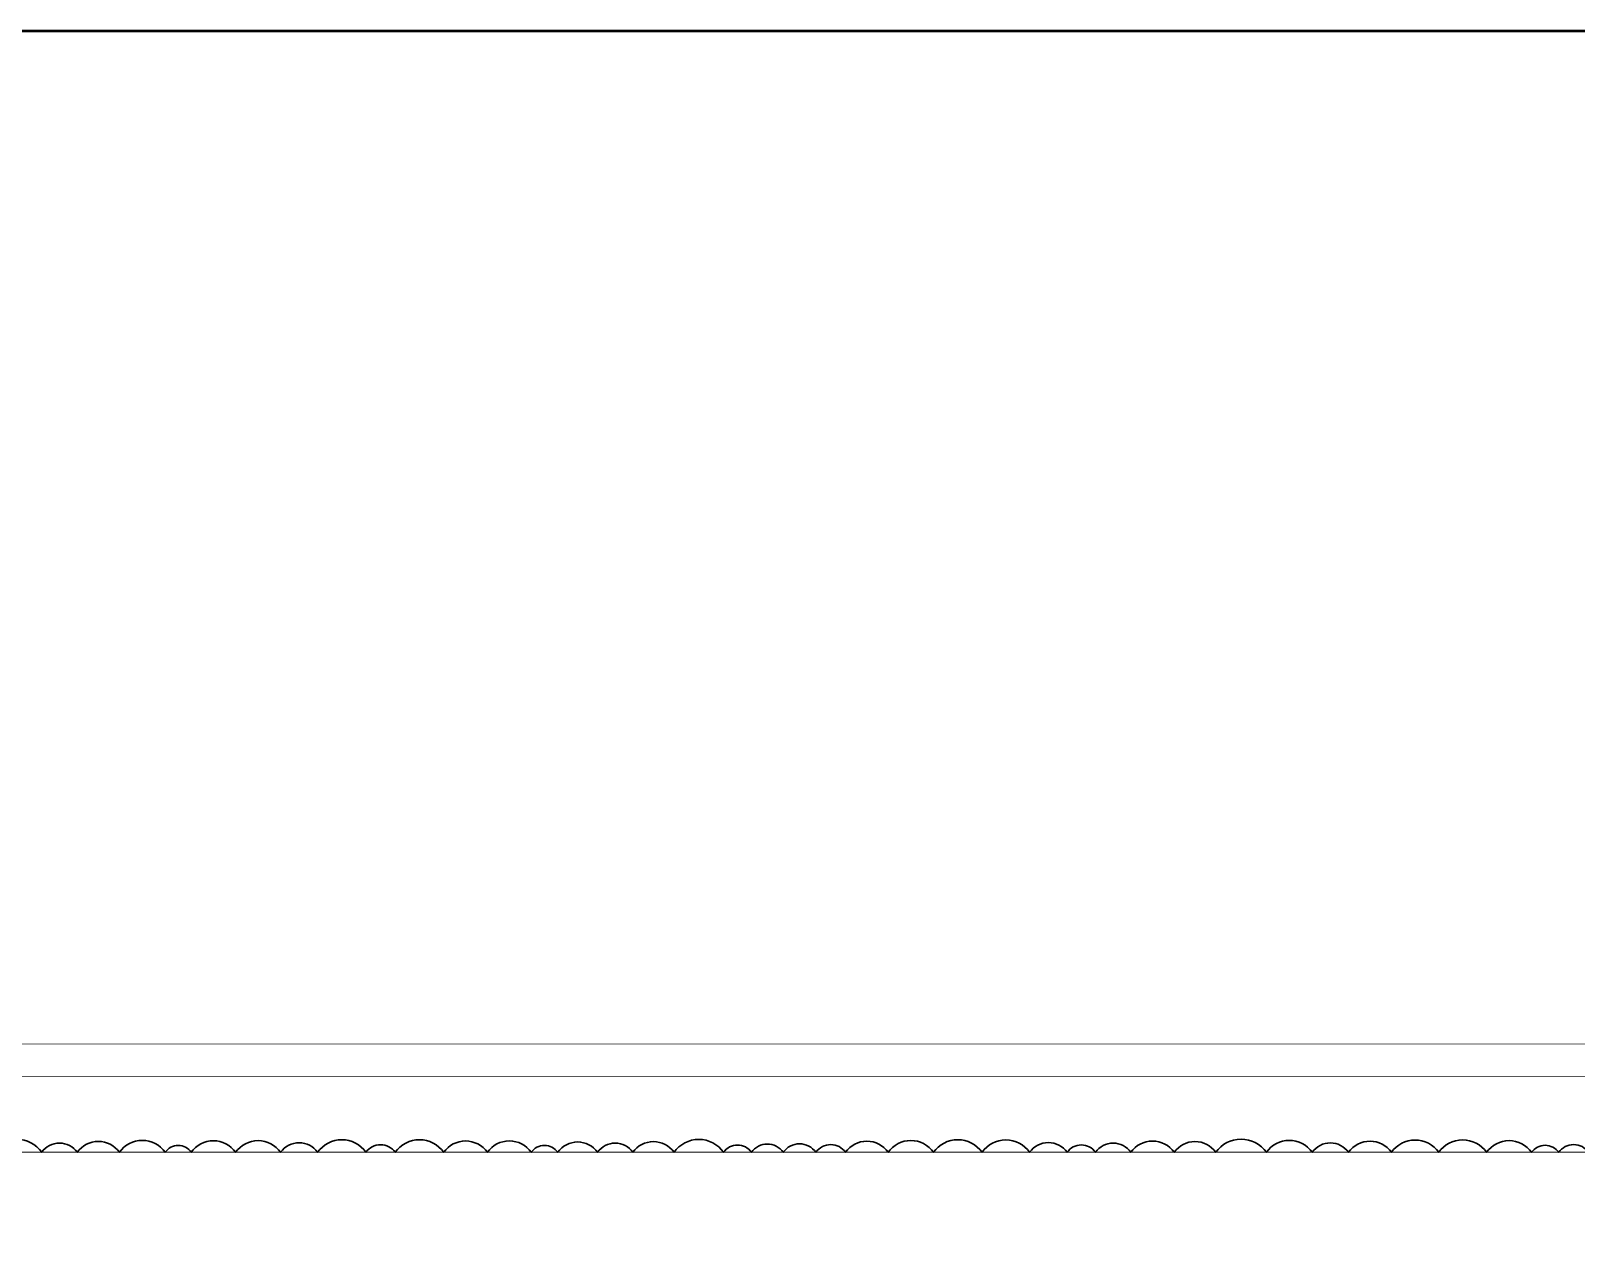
# Model space of a CAD drawing. Header units: millimetres. Extents: x 1112055 to 3390982, y -148532 to 766891.
# Drawn here: x 2102236 to 2120045, y 87018 to 100877 of the extents above; entities that cross this region are included whole.
import ezdxf

# ---------------------------------------------------------------- set-up
doc = ezdxf.new("R2010")
doc.units = ezdxf.units.MM
doc.layers.add('B COLSCH', color=204, linetype='Continuous', lineweight=20)
doc.layers.add('B TITLE BLOCK', color=250, linetype='Continuous', lineweight=0)

msp = doc.modelspace()

# ---------------------------------------------------------------- linework, layer by layer
at = {"color": 5, "lineweight": 50}
msp.add_lwpolyline([(2055975.3, 100877.1), (2260508.1, 100877.1), (2260508.1, -148532.1), (2055975.3, -148532.1)], close=True, dxfattribs=at)
at = {"color": 2, "lineweight": 30}
msp.add_lwpolyline([(2101786.7, 87949.3, -0.5205671), (2102360.5, 87949.3, -0.5205671), (2102770.4, 87949.3, -0.5205671), (2103256.9, 87949.3, -0.5205671), (2103783.5, 87949.3, -0.5205671), (2104084.8, 87949.3, -0.5205671), (2104595.5, 87949.3, -0.5205671), (2105115, 87949.3, -0.5205671), (2105540.8, 87949.3, -0.5205671), (2106097.8, 87949.3, -0.5205671), (2106435.3, 87949.3, -0.5205671), (2106994.5, 87949.3, -0.5205671), (2107498, 87949.3, -0.5205671), (2108002.2, 87949.3, -0.5205671), (2108309.1, 87949.3, -0.5205671), (2108767.6, 87949.3, -0.5205671), (2109174.8, 87949.3, -0.5205671), (2109648.5, 87949.3, -0.5205671), (2110219.5, 87949.3, -0.5205671), (2110541, 87949.3, -0.5205671), (2110906.7, 87949.3, -0.5205671), (2111283.5, 87949.3, -0.5205671), (2111625.9, 87949.3, -0.5205671), (2112116.9, 87949.3, -0.5205671), (2112639.5, 87949.3, -0.5205671), (2113198.4, 87949.3, -0.5205671), (2113747.4, 87949.3, -0.5205671), (2114179.3, 87949.3, -0.5205671), (2114506.4, 87949.3, -0.5205671), (2114913.4, 87949.3, -0.5205671), (2115414.1, 87949.3, -0.5205671), (2115892.2, 87949.3, -0.5205671), (2116475.6, 87949.3, -0.5205671), (2117003.6, 87949.3, -0.5205671), (2117423, 87949.3, -0.5205671), (2117917.8, 87949.3, -0.5205671), (2118462, 87949.3, -0.5205671), (2119013.8, 87949.3, -0.5205671), (2119532.4, 87949.3, -0.5205671), (2119844.8, 87949.3, -0.5205671), (2120189.4, 87949.3, -0.5205671)], format="xyb", dxfattribs=at)
at = {"layer": 'B COLSCH', "color": 250, "lineweight": 0}
msp.add_line((2079293.2, 87949.3), (2221391.2, 87949.3), dxfattribs=at)
at = {"layer": 'B TITLE BLOCK', "color": 1, "const_width": 8.39}
msp.add_lwpolyline([(2078172.1, 89197.9), (2078172.1, 4151.5), (2233571.1, 4151.5), (2233571.1, 89197.9)], close=True, dxfattribs=at)
at = {"layer": 'B TITLE BLOCK', "color": 250, "lineweight": 0, "const_width": 8.39}
msp.add_lwpolyline([(2078545.8, 88824.2), (2078545.8, 4525.2), (2233197.4, 4525.2), (2233197.4, 88824.2)], close=True, dxfattribs=at)

doc.saveas('drawing.dxf')
